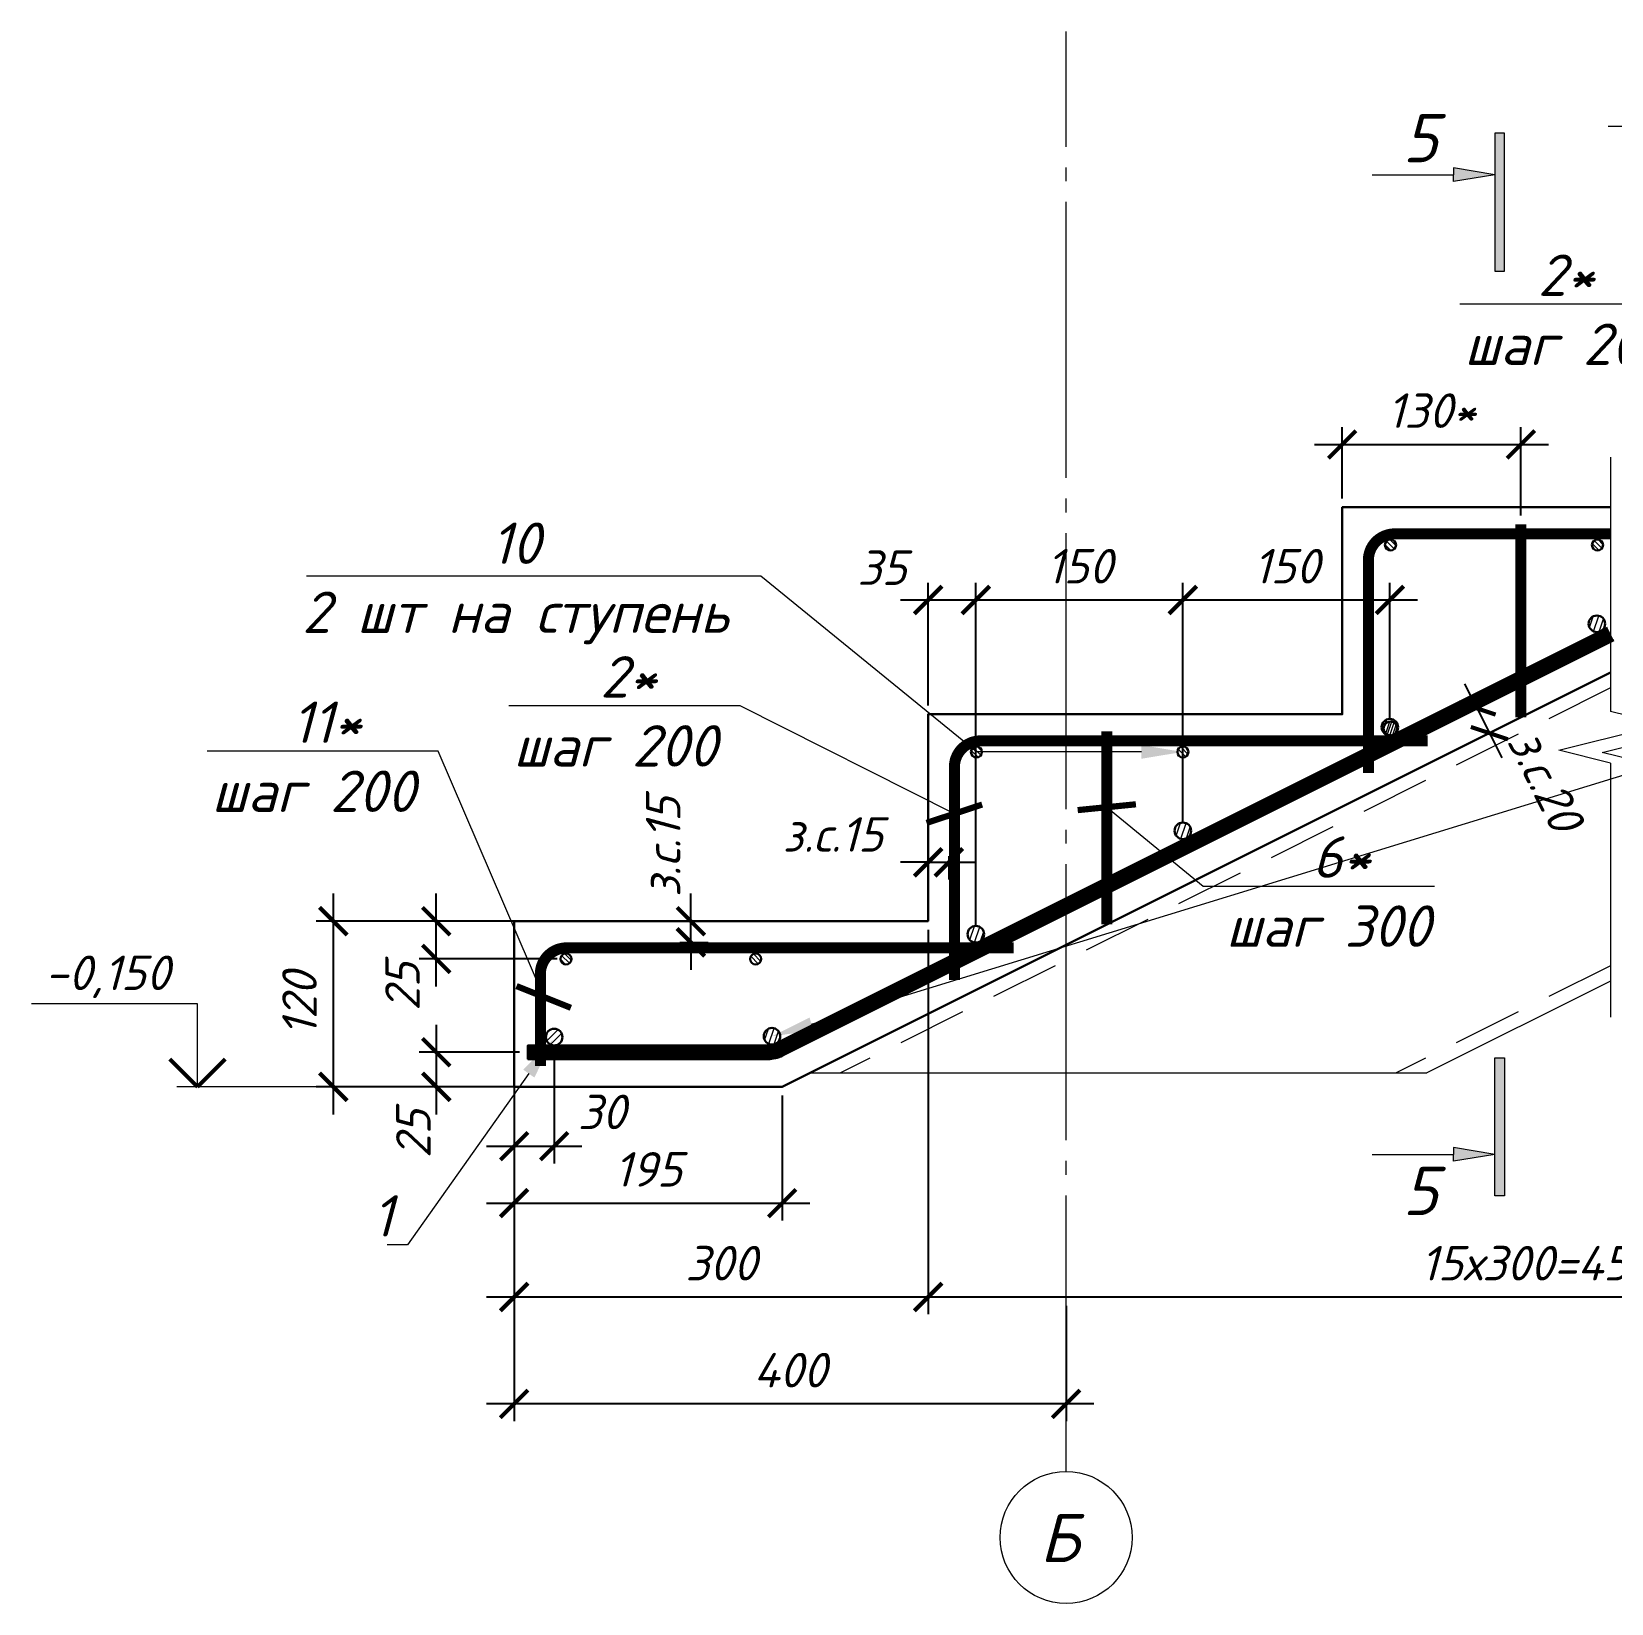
# Model space of a CAD drawing. Header units: millimetres. Extents: x -79646 to 95064, y -231229 to -58107.
# Drawn here: x 23749 to 24894, y -212847 to -211708 of the extents above; entities that cross this region are included whole.
import ezdxf
from ezdxf import colors
from ezdxf.entities.mleader import LeaderData, LeaderLine
from ezdxf.enums import TextEntityAlignment as Align
from ezdxf.math import Vec2, Vec3

# ---------------------------------------------------------------- set-up
doc = ezdxf.new("R2010")
doc.units = ezdxf.units.MM
doc.header["$PDMODE"] = 3
doc.linetypes.add('GOST2.303 5', pattern=[24, 20, -1.5, 1, -1.5])
doc.linetypes.add('HIDDEN', pattern=[0.375, 0.25, -0.125])
doc.layers.get('0').update_dxf_attribs({"lineweight": 5})
doc.layers.get('Defpoints').update_dxf_attribs({"lineweight": 0})
for name, color, linetype, lineweight in [('!!!Металл', 7, 'Continuous', 15), ('#Dimensions', 7, 'Continuous', 9), ('#Арматура', 152, 'Continuous', 30), ('#Бетон разрез', 22, 'Continuous', 30), ('#Выноски', 7, 'Continuous', 15), ('#Оси', 7, 'Continuous', 9), ('#разм', 7, 'Continuous', 9), ('A-okno', 7, 'Continuous', 0), ('k_ Выноски', 40, 'Continuous', 13)]:
    doc.layers.add(name, color=color, linetype=linetype, lineweight=lineweight)
doc.layers.add('#Арматура вид_1', color=7, linetype='Continuous', lineweight=35, true_color=0x454545)
doc.layers.add('#Арматура вид_2', color=7, linetype='Continuous', lineweight=35, true_color=0x616161)
doc.styles.add('ESKDW', font='eskdw.shx', dxfattribs={"oblique": 15})
doc.styles.add('STEP PR', font='isocpeui.ttf')
doc.dimstyles.new('SPDS', dxfattribs={"dimscale": 50, "dimtxt": 2.5, "dimasz": 2, "dimexe": 1.25, "dimexo": 0.625, "dimtad": 1, "dimdec": 0, "dimrnd": 0.001, "dimtxsty": 'ESKDW', "dimblk": 'ARCHTICK', "dimcen": 2.5, "dimdle": 2, "dimclrd": 256, "dimclre": 256, "dimclrt": 7, "dimadec": 0, "dimazin": 2, "dimtfac": 0.75, "dimtdec": 0, "dimtmove": 1, "dimatfit": 3, "dimfxl": 1, "dimtolj": 1, "dimarcsym": 1})

# ---------------------------------------------------------------- blocks, each defined once
blk = doc.blocks.new('*U895')
at = {"layer": '#Арматура', "lineweight": 0}
h = blk.add_hatch(dxfattribs=at)
h.set_pattern_fill('ANSI31', scale=0.8)
edge = h.paths.add_edge_path()
edge.add_arc((0, 4), 4, 0, 360)
blk.add_circle((0, 4), 4)
blk = doc.blocks.new('*U1355')
at = {"layer": '#Арматура', "lineweight": 0}
h = blk.add_hatch(dxfattribs=at)
h.set_pattern_fill('ANSI31', scale=1.2)
edge = h.paths.add_edge_path()
edge.add_arc((0, 6), 6, 0, 360)
blk.add_circle((0, 6), 6)
blk = doc.blocks.new('*U1356')
at = {"layer": '#Арматура', "lineweight": 0}
h = blk.add_hatch(dxfattribs=at)
h.set_pattern_fill('ANSI31', scale=1.2)
edge = h.paths.add_edge_path()
edge.add_arc((0, 6), 6, 0, 360)
blk.add_circle((0, 6), 6)
blk = doc.blocks.new('_ArchTick')
at = {"color": 0, "linetype": 'ByBlock', "const_width": 0.15}
blk.add_lwpolyline([(-0.5, -0.5), (0.5, 0.5)], dxfattribs=at)
blk = doc.blocks.new('*U885')
at = {"color": 0, "linetype": 'ByBlock', "lineweight": -2}
for p, q in [((6.141, 0), (6.453, 1.25)), ((6.453, 1.25), (7.078, -1.25)), ((6.141, 0), (0, 0)), ((7.078, -1.25), (7.391, 0)), ((13.531, 0), (7.391, 0))]:
    blk.add_line(p, q, dxfattribs=at)
blk = doc.blocks.new('*U886')
at = {"color": 0, "linetype": 'ByBlock', "lineweight": -2}
for p, q in [((6.149, 0), (6.462, 1.25)), ((6.462, 1.25), (7.087, -1.25)), ((6.149, 0), (0, 0)), ((7.087, -1.25), (7.399, 0)), ((13.548, 0), (7.399, 0))]:
    blk.add_line(p, q, dxfattribs=at)
blk = doc.blocks.new('*D1030')
at = {"layer": '#Dimensions', "lineweight": -2, "transparency": 16777216}
for p, q in [((24098.7, -212478.6), (24098.7, -212569.2)), ((24292.9, -212478.6), (24292.9, -212569.2)), ((24078.7, -212556.7), (24312.9, -212556.7))]:
    blk.add_line(p, q, dxfattribs=at)
at = {"layer": 'Defpoints', "color": 0, "lineweight": 0, "transparency": 16777216}
for p in [(24098.7, -212472.4), (24292.9, -212472.4), (24292.9, -212556.7)]:
    blk.add_point(p, dxfattribs=at)
at = {"layer": '#Dimensions', "lineweight": -2, "transparency": 16777216, "xscale": 20, "yscale": 20, "zscale": 20, "rotation": 180}
blk.add_blockref('_ArchTick', (24098.7, -212556.7), dxfattribs=at)
at = {"layer": '#Dimensions', "lineweight": -2, "transparency": 16777216, "xscale": 20, "yscale": 20, "zscale": 20}
blk.add_blockref('_ArchTick', (24292.9, -212556.7), dxfattribs=at)
at = {"layer": '#Dimensions', "transparency": 16777216, "insert": (24195.8, -212532.2), "char_height": 25, "attachment_point": 5, "style": 'STEP PR'}
blk.add_mtext('\\A1;195', dxfattribs=at)
blk = doc.blocks.new('*D1031')
at = {"layer": '#Dimensions', "lineweight": -2, "transparency": 16777216}
for p, q in [((24098.7, -212358.6), (24098.7, -212637.2)), ((24398.7, -212358.6), (24398.7, -212637.2)), ((24078.7, -212624.7), (24418.7, -212624.7))]:
    blk.add_line(p, q, dxfattribs=at)
at = {"layer": 'Defpoints', "color": 0, "lineweight": 0, "transparency": 16777216}
for p in [(24098.7, -212352.4), (24398.7, -212352.4), (24398.7, -212624.7)]:
    blk.add_point(p, dxfattribs=at)
at = {"layer": '#Dimensions', "lineweight": -2, "transparency": 16777216, "xscale": 20, "yscale": 20, "zscale": 20, "rotation": 180}
blk.add_blockref('_ArchTick', (24098.7, -212624.7), dxfattribs=at)
at = {"layer": '#Dimensions', "lineweight": -2, "transparency": 16777216, "xscale": 20, "yscale": 20, "zscale": 20}
blk.add_blockref('_ArchTick', (24398.7, -212624.7), dxfattribs=at)
at = {"layer": '#Dimensions', "transparency": 16777216, "insert": (24248.7, -212600.2), "char_height": 25, "attachment_point": 5, "style": 'STEP PR'}
blk.add_mtext('\\A1;300', dxfattribs=at)
blk = doc.blocks.new('*D1032')
at = {"layer": '#Dimensions', "lineweight": -2, "transparency": 16777216}
for p, q in [((23967.7, -212332.4), (23967.7, -212492.4)), ((24092.5, -212352.4), (23955.2, -212352.4)), ((24092.5, -212472.4), (23955.2, -212472.4))]:
    blk.add_line(p, q, dxfattribs=at)
at = {"layer": 'Defpoints', "color": 0, "lineweight": 0, "transparency": 16777216}
for p in [(24098.7, -212352.4), (23967.7, -212472.4), (24098.7, -212472.4)]:
    blk.add_point(p, dxfattribs=at)
at = {"layer": '#Dimensions', "lineweight": -2, "transparency": 16777216, "xscale": 20, "yscale": 20, "zscale": 20}
for p, rotation in [((23967.7, -212352.4), 90), ((23967.7, -212472.4), 270)]:
    blk.add_blockref('_ArchTick', p, dxfattribs=dict(at, rotation=rotation))
at = {"layer": '#Dimensions', "transparency": 16777216, "insert": (23943.2, -212412.4), "char_height": 25, "attachment_point": 5, "rotation": 90, "style": 'STEP PR'}
blk.add_mtext('\\A1;120', dxfattribs=at)
blk = doc.blocks.new('*D1033')
at = {"layer": '#Dimensions', "lineweight": -2, "transparency": 16777216}
for p, q in [((24398.7, -212358.6), (24398.7, -212637.2)), ((25297.1, -212618.5), (25297.1, -212612.2)), ((24378.7, -212624.7), (25317.1, -212624.7))]:
    blk.add_line(p, q, dxfattribs=at)
at = {"layer": 'Defpoints', "color": 0, "lineweight": 0, "transparency": 16777216}
for p in [(24398.7, -212352.4), (25297.1, -212624.7), (25297.1, -212624.7)]:
    blk.add_point(p, dxfattribs=at)
at = {"layer": '#Dimensions', "lineweight": -2, "transparency": 16777216, "xscale": 20, "yscale": 20, "zscale": 20, "rotation": 180}
blk.add_blockref('_ArchTick', (24398.7, -212624.7), dxfattribs=at)
at = {"layer": '#Dimensions', "lineweight": -2, "transparency": 16777216, "xscale": 20, "yscale": 20, "zscale": 20}
blk.add_blockref('_ArchTick', (25297.1, -212624.7), dxfattribs=at)
at = {"layer": '#Dimensions', "transparency": 16777216, "insert": (24847.9, -212600.2), "char_height": 25, "attachment_point": 5, "style": 'STEP PR'}
blk.add_mtext('\\A1;15х300=4500', dxfattribs=at)
blk = doc.blocks.new('*U252')
at = {"linetype": 'ByBlock', "ltscale": 100}
h = blk.add_hatch(color=256, dxfattribs=at)
h.dxf.hatch_style = 1
h.paths.add_polyline_path([(-35, 0), (35, 0), (35, 1000), (-35, 1000)])
h = blk.add_hatch(color=256, dxfattribs=at)
h.dxf.hatch_style = 1
h.paths.add_polyline_path([(-335, 750), (-335, 700), (-335, 650), (-35, 700)])
for p, q in [((35, 1000), (-35, 1000)), ((-35, 1000), (-35, 0)), ((35, 0), (35, 1000)), ((-335, 750), (-335, 700)), ((-35, 700), (-335, 750)), ((-35, 700), (-335, 650)), ((-335, 650), (-335, 700)), ((-35, 0), (35, 0))]:
    blk.add_line(p, q, dxfattribs=at)
at = {"linetype": 'ByBlock', "ltscale": 100, "extrusion": (0, 1, 0), "elevation": 700}
blk.add_lwpolyline([(925, 0), (335, 0)], dxfattribs=at)
at = {"ltscale": 100, "style": 'STEP PR'}
blk.add_attdef('Nv', text='', height=350, dxfattribs=at).set_placement((-503, 790), align=Align.RIGHT)
blk = doc.blocks.new('*U253')
at = {"linetype": 'ByBlock', "ltscale": 100}
h = blk.add_hatch(color=256, dxfattribs=at)
h.dxf.hatch_style = 1
h.paths.add_polyline_path([(-35, -1000), (35, -1000), (35, 0), (-35, 0)])
h = blk.add_hatch(color=256, dxfattribs=at)
h.dxf.hatch_style = 1
h.paths.add_polyline_path([(-335, -750), (-335, -700), (-335, -650), (-35, -700)])
for p, q in [((-35, -1000), (-35, 0)), ((-35, 0), (35, 0)), ((35, 0), (35, -1000)), ((-35, -700), (-335, -650)), ((-335, -650), (-335, -700)), ((-335, -750), (-335, -700)), ((-35, -700), (-335, -750)), ((35, -1000), (-35, -1000))]:
    blk.add_line(p, q, dxfattribs=at)
at = {"linetype": 'ByBlock', "ltscale": 100, "extrusion": (0, -1, 0), "elevation": 700}
blk.add_lwpolyline([(-925, 0), (-335, 0)], dxfattribs=at)
at = {"ltscale": 100, "style": 'STEP PR'}
blk.add_attdef('Nv', text='', height=350, dxfattribs=at).set_placement((-503, -1140), align=Align.RIGHT)
blk = doc.blocks.new('*D994')
at = {"layer": '#Dimensions', "lineweight": -2, "transparency": 16777216}
for p, q in [((24098.7, -212478.6), (24098.7, -212714.7)), ((24498.7, -212631), (24498.7, -212714.7)), ((24518.7, -212702.2), (24078.7, -212702.2))]:
    blk.add_line(p, q, dxfattribs=at)
at = {"layer": 'Defpoints', "color": 0, "lineweight": 0, "transparency": 16777216}
for p in [(24098.7, -212472.4), (24498.7, -212624.7), (24098.7, -212702.2)]:
    blk.add_point(p, dxfattribs=at)
at = {"layer": '#Dimensions', "lineweight": -2, "transparency": 16777216, "xscale": 20, "yscale": 20, "zscale": 20, "rotation": 180}
blk.add_blockref('_ArchTick', (24098.7, -212702.2), dxfattribs=at)
at = {"layer": '#Dimensions', "lineweight": -2, "transparency": 16777216, "xscale": 20, "yscale": 20, "zscale": 20}
blk.add_blockref('_ArchTick', (24498.7, -212702.2), dxfattribs=at)
at = {"layer": '#Dimensions', "transparency": 16777216, "insert": (24298.7, -212677.7), "char_height": 25, "attachment_point": 5, "style": 'STEP PR'}
blk.add_mtext('\\A1;400', dxfattribs=at)
blk = doc.blocks.new('*D999')
at = {"layer": '#Dimensions', "lineweight": -2, "transparency": 16777216}
for p, q in [((24796.5, -212198.2), (24787.6, -212180.3)), ((24800.9, -212196), (24785.3, -212203.8)), ((24796.5, -212198.2), (24805.4, -212216.1)), ((24809.9, -212213.9), (24794.3, -212221.7)), ((24805.4, -212216.1), (24814.4, -212234))]:
    blk.add_line(p, q, dxfattribs=at)
at = {"layer": 'Defpoints', "color": 0, "lineweight": 0, "transparency": 16777216}
for p in [(24806.5, -212193.2), (24805.4, -212216.1), (24815.5, -212211.1)]:
    blk.add_point(p, dxfattribs=at)
at = {"layer": '#Dimensions', "lineweight": -2, "transparency": 16777216, "xscale": 20, "yscale": 20, "zscale": 20}
for p, rotation in [((24796.5, -212198.2), 296.565051177078), ((24805.4, -212216.1), 116.565051177078)]:
    blk.add_blockref('_ArchTick', p, dxfattribs=dict(at, rotation=rotation))
at = {"layer": '#Dimensions', "transparency": 16777216, "insert": (24846, -212250.4), "char_height": 25, "attachment_point": 5, "rotation": 296.5651, "style": 'STEP PR'}
blk.add_mtext('\\A1;з.с.20', dxfattribs=at)
blk = doc.blocks.new('*D1052')
at = {"layer": '#Dimensions', "lineweight": -2, "transparency": 16777216}
for p, q in [((24042.3, -212427.4), (24042.3, -212492.4)), ((24102.5, -212447.4), (24029.8, -212447.4)), ((24102.5, -212472.4), (24029.8, -212472.4))]:
    blk.add_line(p, q, dxfattribs=at)
at = {"layer": 'Defpoints', "color": 0, "lineweight": 0, "transparency": 16777216}
for p in [(24108.7, -212447.4), (24042.3, -212472.4), (24108.7, -212472.4)]:
    blk.add_point(p, dxfattribs=at)
at = {"layer": '#Dimensions', "lineweight": -2, "transparency": 16777216, "xscale": 20, "yscale": 20, "zscale": 20}
for p, rotation in [((24042.3, -212447.4), 90), ((24042.3, -212472.4), 270)]:
    blk.add_blockref('_ArchTick', p, dxfattribs=dict(at, rotation=rotation))
at = {"layer": '#Dimensions', "transparency": 16777216, "insert": (24025.7, -212506.4), "char_height": 25, "attachment_point": 5, "rotation": 90, "style": 'STEP PR'}
blk.add_mtext('\\A1;25', dxfattribs=at)
blk = doc.blocks.new('*D1053')
at = {"layer": '#Dimensions', "lineweight": -2, "transparency": 16777216}
for p, q in [((24042.3, -212399.7), (24042.3, -212332.4)), ((24130, -212352.4), (24029.8, -212352.4)), ((24130, -212379.7), (24029.8, -212379.7))]:
    blk.add_line(p, q, dxfattribs=at)
at = {"layer": 'Defpoints', "color": 0, "lineweight": 0, "transparency": 16777216}
for p in [(24042.3, -212352.4), (24136.3, -212352.4), (24136.3, -212379.7)]:
    blk.add_point(p, dxfattribs=at)
at = {"layer": '#Dimensions', "lineweight": -2, "transparency": 16777216, "xscale": 20, "yscale": 20, "zscale": 20}
for p, rotation in [((24042.3, -212352.4), 90), ((24042.3, -212379.7), 270)]:
    blk.add_blockref('_ArchTick', p, dxfattribs=dict(at, rotation=rotation))
at = {"layer": '#Dimensions', "transparency": 16777216, "insert": (24017.8, -212399.7), "char_height": 25, "attachment_point": 5, "rotation": 90, "style": 'STEP PR'}
blk.add_mtext('\\A1;25', dxfattribs=at)
blk = doc.blocks.new('*D1000')
at = {"layer": '#Dimensions', "lineweight": -2, "transparency": 16777216}
for p, q in [((24226.8, -212352.4), (24226.8, -212332.4)), ((24218.7, -212352.4), (24239.3, -212352.4)), ((24226.8, -212367.7), (24226.8, -212352.4)), ((24218.7, -212367.7), (24239.3, -212367.7)), ((24226.8, -212367.7), (24226.8, -212387.7))]:
    blk.add_line(p, q, dxfattribs=at)
at = {"layer": 'Defpoints', "color": 0, "lineweight": 0, "transparency": 16777216}
for p in [(24212.5, -212352.4), (24226.8, -212352.4), (24212.5, -212367.7)]:
    blk.add_point(p, dxfattribs=at)
at = {"layer": '#Dimensions', "lineweight": -2, "transparency": 16777216, "xscale": 20, "yscale": 20, "zscale": 20}
for p, rotation in [((24226.8, -212352.4), 270), ((24226.8, -212367.7), 90)]:
    blk.add_blockref('_ArchTick', p, dxfattribs=dict(at, rotation=rotation))
at = {"layer": '#Dimensions', "transparency": 16777216, "insert": (24206.7, -212298.5), "char_height": 25, "attachment_point": 5, "rotation": 90, "style": 'STEP PR'}
blk.add_mtext('\\A1;з.с.15', dxfattribs=at)
blk = doc.blocks.new('*D1020')
at = {"layer": '#Dimensions', "lineweight": -2, "transparency": 16777216}
for p, q in [((24698.7, -212046.1), (24698.7, -211994.4)), ((24828.2, -212058.5), (24828.2, -211994.4)), ((24678.7, -212006.9), (24848.2, -212006.9))]:
    blk.add_line(p, q, dxfattribs=at)
at = {"layer": 'Defpoints', "color": 0, "lineweight": 0, "transparency": 16777216}
for p in [(24828.2, -212006.9), (24698.7, -212052.4), (24828.2, -212064.7)]:
    blk.add_point(p, dxfattribs=at)
at = {"layer": '#Dimensions', "lineweight": -2, "transparency": 16777216, "xscale": 20, "yscale": 20, "zscale": 20, "rotation": 180}
blk.add_blockref('_ArchTick', (24698.7, -212006.9), dxfattribs=at)
at = {"layer": '#Dimensions', "lineweight": -2, "transparency": 16777216, "xscale": 20, "yscale": 20, "zscale": 20}
blk.add_blockref('_ArchTick', (24828.2, -212006.9), dxfattribs=at)
at = {"layer": '#Dimensions', "transparency": 16777216, "insert": (24763.4, -211982.4), "char_height": 25, "attachment_point": 5, "style": 'STEP PR'}
blk.add_mtext('\\A1;130*', dxfattribs=at)
blk = doc.blocks.new('*D1026')
at = {"layer": '#Dimensions', "lineweight": -2, "transparency": 16777216}
for p, q in [((24127.7, -212442.6), (24127.7, -212527.9)), ((24098.7, -212478.6), (24098.7, -212527.9)), ((24078.7, -212515.4), (24147.7, -212515.4))]:
    blk.add_line(p, q, dxfattribs=at)
at = {"layer": 'Defpoints', "color": 0, "lineweight": 0, "transparency": 16777216}
for p in [(24127.7, -212436.4), (24098.7, -212472.4), (24127.7, -212515.4)]:
    blk.add_point(p, dxfattribs=at)
at = {"layer": '#Dimensions', "lineweight": -2, "transparency": 16777216, "xscale": 20, "yscale": 20, "zscale": 20, "rotation": 180}
blk.add_blockref('_ArchTick', (24098.7, -212515.4), dxfattribs=at)
at = {"layer": '#Dimensions', "lineweight": -2, "transparency": 16777216, "xscale": 20, "yscale": 20, "zscale": 20}
blk.add_blockref('_ArchTick', (24127.7, -212515.4), dxfattribs=at)
at = {"layer": '#Dimensions', "transparency": 16777216, "insert": (24162.2, -212490.6), "char_height": 25, "attachment_point": 5, "style": 'STEP PR'}
blk.add_mtext('\\A1;30', dxfattribs=at)
blk = doc.blocks.new('*U120')
at = {"layer": '#разм', "ltscale": 100, "elevation": 0}
for points in [[(4577173, -920400), (4575971, -920400)], [(4577173, -921000), (4577173, -920400)], [(4578032, -921000), (4577023, -921000)]]:
    blk.add_lwpolyline(points, dxfattribs=at)
at = {"layer": 'A-okno', "color": 0, "lineweight": 50, "ltscale": 100, "elevation": 0}
for points in [[(4577173, -921000), (4576973, -920800)], [(4577173, -921000), (4577373, -920800)]]:
    blk.add_lwpolyline(points, dxfattribs=at)
at = {"layer": '#разм', "style": 'STEP PR'}
for tag, p in [('ОТМЕТКА', (4576248, -920299)), ('ПРИМЕЧАНИЕ', (4577032, -920711))]:
    blk.add_attdef(tag, p, '', height=250, dxfattribs=at)
blk = doc.blocks.new('*U1353')
at = {"layer": '#Арматура', "lineweight": 0}
h = blk.add_hatch(dxfattribs=at)
h.set_pattern_fill('ANSI31')
edge = h.paths.add_edge_path()
edge.add_arc((0, 5), 5, 0, 360)
blk.add_circle((0, 5), 5)
blk = doc.blocks.new('*D1358')
at = {"layer": '#Dimensions', "lineweight": -2, "transparency": 16777216}
for p, q in [((24398.7, -212196.1), (24398.7, -212107.1)), ((24433.3, -212355.6), (24433.3, -212107.1)), ((24378.7, -212119.6), (24453.3, -212119.6))]:
    blk.add_line(p, q, dxfattribs=at)
at = {"layer": 'Defpoints', "color": 0, "lineweight": 0, "transparency": 16777216}
for p in [(24433.3, -212119.6), (24398.7, -212202.4), (24433.3, -212361.8)]:
    blk.add_point(p, dxfattribs=at)
at = {"layer": '#Dimensions', "lineweight": -2, "transparency": 16777216, "xscale": 20, "yscale": 20, "zscale": 20, "rotation": 180}
blk.add_blockref('_ArchTick', (24398.7, -212119.6), dxfattribs=at)
at = {"layer": '#Dimensions', "lineweight": -2, "transparency": 16777216, "xscale": 20, "yscale": 20, "zscale": 20}
blk.add_blockref('_ArchTick', (24433.3, -212119.6), dxfattribs=at)
at = {"layer": '#Dimensions', "transparency": 16777216, "insert": (24365.3, -212096.2), "char_height": 25, "attachment_point": 5, "style": 'STEP PR'}
blk.add_mtext('\\A1;35', dxfattribs=at)
blk = doc.blocks.new('*D1359')
at = {"layer": '#Dimensions', "lineweight": -2, "transparency": 16777216}
for p, q in [((24433.3, -212355.6), (24433.3, -212107.1)), ((24583.3, -212280.6), (24583.3, -212107.1)), ((24413.3, -212119.6), (24603.3, -212119.6))]:
    blk.add_line(p, q, dxfattribs=at)
at = {"layer": 'Defpoints', "color": 0, "lineweight": 0, "transparency": 16777216}
for p in [(24583.3, -212119.6), (24583.3, -212286.9), (24433.3, -212361.8)]:
    blk.add_point(p, dxfattribs=at)
at = {"layer": '#Dimensions', "lineweight": -2, "transparency": 16777216, "xscale": 20, "yscale": 20, "zscale": 20, "rotation": 180}
blk.add_blockref('_ArchTick', (24433.3, -212119.6), dxfattribs=at)
at = {"layer": '#Dimensions', "lineweight": -2, "transparency": 16777216, "xscale": 20, "yscale": 20, "zscale": 20}
blk.add_blockref('_ArchTick', (24583.3, -212119.6), dxfattribs=at)
at = {"layer": '#Dimensions', "transparency": 16777216, "insert": (24508.3, -212095.1), "char_height": 25, "attachment_point": 5, "style": 'STEP PR'}
blk.add_mtext('\\A1;150', dxfattribs=at)
blk = doc.blocks.new('*D1360')
at = {"layer": '#Dimensions', "lineweight": -2, "transparency": 16777216}
for p, q in [((24583.3, -212280.6), (24583.3, -212107.1)), ((24733.3, -212205.6), (24733.3, -212107.1)), ((24563.3, -212119.6), (24753.3, -212119.6))]:
    blk.add_line(p, q, dxfattribs=at)
at = {"layer": 'Defpoints', "color": 0, "lineweight": 0, "transparency": 16777216}
for p in [(24733.3, -212119.6), (24733.3, -212211.8), (24583.3, -212286.9)]:
    blk.add_point(p, dxfattribs=at)
at = {"layer": '#Dimensions', "lineweight": -2, "transparency": 16777216, "xscale": 20, "yscale": 20, "zscale": 20, "rotation": 180}
blk.add_blockref('_ArchTick', (24583.3, -212119.6), dxfattribs=at)
at = {"layer": '#Dimensions', "lineweight": -2, "transparency": 16777216, "xscale": 20, "yscale": 20, "zscale": 20}
blk.add_blockref('_ArchTick', (24733.3, -212119.6), dxfattribs=at)
at = {"layer": '#Dimensions', "transparency": 16777216, "insert": (24658.3, -212095.1), "char_height": 25, "attachment_point": 5, "style": 'STEP PR'}
blk.add_mtext('\\A1;150', dxfattribs=at)
blk = doc.blocks.new('*D1361')
at = {"layer": '#Dimensions', "lineweight": -2, "transparency": 16777216}
for p, q in [((24398.7, -212309.7), (24378.7, -212309.7)), ((24398.7, -212305.3), (24398.7, -212322.2)), ((24398.7, -212309.7), (24413.7, -212309.7)), ((24413.7, -212305.3), (24413.7, -212322.2)), ((24413.7, -212309.7), (24433.7, -212309.7))]:
    blk.add_line(p, q, dxfattribs=at)
at = {"layer": 'Defpoints', "color": 0, "lineweight": 0, "transparency": 16777216}
for p in [(24398.7, -212299), (24413.7, -212299), (24413.7, -212309.7)]:
    blk.add_point(p, dxfattribs=at)
at = {"layer": '#Dimensions', "lineweight": -2, "transparency": 16777216, "xscale": 20, "yscale": 20, "zscale": 20}
blk.add_blockref('_ArchTick', (24398.7, -212309.7), dxfattribs=at)
at = {"layer": '#Dimensions', "lineweight": -2, "transparency": 16777216, "xscale": 20, "yscale": 20, "zscale": 20, "rotation": 180}
blk.add_blockref('_ArchTick', (24413.7, -212309.7), dxfattribs=at)
at = {"layer": '#Dimensions', "transparency": 16777216, "insert": (24329.7, -212289.5), "char_height": 25, "attachment_point": 5, "style": 'STEP PR'}
blk.add_mtext('\\A1;з.с.15', dxfattribs=at)

msp = doc.modelspace()

# ---------------------------------------------------------------- linework, layer by layer
at = {"layer": '!!!Металл', "linetype": 'HIDDEN', "ltscale": 200}
for points in [[(24893.23105, -212183.36361), (24335.24298, -212462.35765)], [(24893.23105, -212384.60973), (24737.73521, -212462.35765)]]:
    msp.add_lwpolyline(points, dxfattribs=at)
at = {"layer": '!!!Металл'}
for points in [[(24893.23105, -212395.79007), (24760.09589, -212462.35765)], [(24312.8823, -212462.35765), (24760.09589, -212462.35765)]]:
    msp.add_lwpolyline(points, dxfattribs=at)
at = {"layer": '#Арматура', "const_width": 8}
for points in [[(24828.16537, -212064.71612), (24828.16537, -212204.71612)], [(24528.16537, -212214.71612), (24528.16537, -212354.71612)]]:
    msp.add_lwpolyline(points, dxfattribs=at)
at = {"layer": '#Арматура'}
msp.add_lwpolyline([(24895.46712, -212148.70456), (24293.22843, -212449.82391, -0.1164338215), (24282.4953, -212452.35765), (24108.71822, -212452.35765), (24108.71822, -212442.35765), (24282.4953, -212442.35765, 0.1164338215), (24288.7563, -212440.87963), (24890.99498, -212139.76029)], format="xyb", dxfattribs=at)
at = {"layer": '#Арматура вид_1', "const_width": 8}
for points in [[(24717.71822, -212244.93969), (24717.71822, -212090.71612, -0.4142135624), (24736.71822, -212071.71612), (24893.23105, -212071.71612)], [(24417.71822, -212394.93969), (24417.71822, -212240.71612, -0.4142135624), (24436.71822, -212221.71612), (24760.62435, -212221.71612)], [(24117.71822, -212457.35765), (24117.71822, -212390.71612, -0.4142135624), (24136.71822, -212371.71612), (24460.62435, -212371.71612)]]:
    msp.add_lwpolyline(points, format="xyb", dxfattribs=at)
at = {"layer": '#Арматура вид_2', "const_width": 10}
msp.add_lwpolyline([(24108.71822, -212447.35765), (24282.4953, -212447.35765, 0.1164338215), (24290.99236, -212445.35177), (24893.23105, -212144.23242)], format="xyb", dxfattribs=at)
at = {"layer": '#Бетон разрез'}
for points in [[(24893.23105, -212052.35765), (24698.71822, -212052.35765), (24698.71822, -212202.35765), (24398.71822, -212202.35765), (24398.71822, -212352.35765), (24098.71822, -212352.35765), (24098.71822, -212472.35765)], [(24292.8823, -212472.35765), (24893.23105, -212172.18327)], [(24098.71822, -212472.35765), (24292.8823, -212472.35765)]]:
    msp.add_lwpolyline(points, dxfattribs=at)
at = {"layer": '#Оси', "linetype": 'GOST2.303 5', "ltscale": 10}
msp.add_lwpolyline([(24498.72227, -212751.12956), (24498.65531, -211707.71781)], dxfattribs=at)
at = {"layer": 'k_ Выноски', "color": 7, "lineweight": 0, "ltscale": 10}
msp.add_circle((24498.65531, -212798.94202), 47.8125, dxfattribs=at)

# ---------------------------------------------------------------- block references
at = {"layer": '#Dimensions', "ltscale": 20}
ref = msp.add_blockref('*U120', (-433848.02735, -120372.34454, 0), dxfattribs=dict(at, xscale=0.1, yscale=0.1, zscale=0.1))
ref.add_attrib('ОТМЕТКА', '-0,150', (23758.60277, -212402.26733, 0), dxfattribs={"layer": '#разм', "height": 25, "style": 'STEP PR'})
at = {"layer": '#Арматура', "xscale": -1}
for p in [(24733.71822, -212083.71612), (24883.71822, -212083.71612), (24433.71822, -212233.71612), (24583.271, -212233.71612), (24136.25402, -212383.71612), (24273.71822, -212383.71612)]:
    msp.add_blockref('*U895', p, dxfattribs=at)
at = {"layer": '#Арматура'}
for name, p, rotation in [('*U1355', (24885.95429, -212142.23445), 26.5650511770779), ('*U1355', (24735.95429, -212217.18825), 26.5650511770779), ('*U1353', (24735.95429, -212217.18825), 26.5650511770779), ('*U1355', (24585.95429, -212292.23445), 26.5650511770779), ('*U1355', (24435.95429, -212367.18825), 26.5650511770779), ('*U1356', (24127.71822, -212430.35765), 180), ('*U1355', (24288.24425, -212441.13566), 26.5650511770779)]:
    msp.add_blockref(name, p, dxfattribs=dict(at, rotation=rotation))
ref = msp.add_blockref('*U252', (24812.90586, -211881.40308), dxfattribs=dict(xscale=0.1, yscale=0.1, zscale=0.1))
ref.add_attrib('Nv', '5', dxfattribs={"ltscale": 100, "height": 35, "style": 'STEP PR'}).set_placement((24768.0127, -211802.40174), align=Align.RIGHT)
at = {"xscale": -30, "yscale": -30, "zscale": -30, "rotation": 270}
for name, p in [('*U885', (24893.23105, -212422.04007)), ('*U886', (24924.7012, -212423.93773))]:
    msp.add_blockref(name, p, dxfattribs=at)
ref = msp.add_blockref('*U253', (24812.90586, -212451.33032), dxfattribs=dict(xscale=0.1, yscale=0.1, zscale=0.1))
ref.add_attrib('Nv', '5', dxfattribs={"ltscale": 100, "height": 35, "style": 'STEP PR'}).set_placement((24768.0127, -212565.33165), align=Align.RIGHT)

# ---------------------------------------------------------------- texts
at = {"layer": 'k_ Выноски', "color": 7, "lineweight": 0, "ltscale": 10, "insert": (24479.5176, -212781.79005), "char_height": 35, "width": 64.2235524, "attachment_point": 1, "style": 'STEP PR'}
msp.add_mtext('Б', dxfattribs=at)

# ---------------------------------------------------------------- dimensions: what is measured, and where the dimension line sits
at = {"layer": '#Dimensions'}
for base, p1, p2, text, picture, middle in [((24828.16537, -212006.88938), (24698.71822, -212052.35765), (24828.16537, -212064.71612), '<>*', '*D1020', (24763.44179, -211982.38938)), ((25297.14937, -212624.74603), (24398.71822, -212352.35765), (25297.14937, -212624.74603), '15х300=4500', '*D1033', (24847.93379, -212600.24603))]:
    dim = msp.add_linear_dim(base=base, p1=p1, p2=p2, text=text, dimstyle='SPDS', override={"dimscale": 10, "dimgap": 1.2, "dimrnd": 5, "dimtxsty": 'STEP PR', "dimblk1": 'ArchTick', "dimblk2": 'ArchTick', "dimsah": 1, "dimclrt": 256}, dxfattribs=at)
    dim.commit()
    dim.dimension.update_dxf_attribs({"geometry": picture, "text_midpoint": middle})
for base, p1, p2, picture, middle in [((24433.271, -212119.62811), (24398.71822, -212202.35765), (24433.271, -212361.82169), '*D1358', (24365.33961, -212120.71955)), ((24127.71822, -212515.43474), (24098.71822, -212472.35765), (24127.71822, -212436.35765), '*D1026', (24162.17892, -212515.05715))]:
    dim = msp.add_linear_dim(base=base, p1=p1, p2=p2, dimstyle='SPDS', override={"dimscale": 10, "dimgap": 1.2, "dimrnd": 5, "dimtxsty": 'STEP PR', "dimblk1": 'ArchTick', "dimblk2": 'ArchTick', "dimsah": 1, "dimclrt": 256}, dxfattribs=at)
    dim.commit()
    dim.dimension.update_dxf_attribs({"geometry": picture, "text_midpoint": middle, "dimtype": 160})
for base, p1, p2, picture, middle in [((24583.271, -212119.62811), (24433.271, -212361.82169), (24583.271, -212286.86788), '*D1359', (24508.271, -212095.12811)), ((24733.271, -212119.62811), (24583.271, -212286.86788), (24733.271, -212211.82169), '*D1360', (24658.271, -212095.12811)), ((24398.71822, -212624.74603), (24098.71822, -212352.35765), (24398.71822, -212352.35765), '*D1031', (24248.71822, -212600.24603)), ((24292.8823, -212556.71675), (24098.71822, -212472.35765), (24292.8823, -212472.35765), '*D1030', (24195.80026, -212532.21675)), ((24098.71822, -212702.18336), (24498.71518, -212624.74603), (24098.71822, -212472.35765), '*D994', (24298.7167, -212677.68336))]:
    dim = msp.add_linear_dim(base=base, p1=p1, p2=p2, dimstyle='SPDS', override={"dimscale": 10, "dimgap": 1.2, "dimrnd": 5, "dimtxsty": 'STEP PR', "dimblk1": 'ArchTick', "dimblk2": 'ArchTick', "dimsah": 1, "dimclrt": 256}, dxfattribs=at)
    dim.commit()
    dim.dimension.update_dxf_attribs({"geometry": picture, "text_midpoint": middle})
for base, p1, p2, angle, picture, middle, dimtype in [((24805.44666, -212216.07547), (24806.51181, -212193.18222), (24815.45608, -212211.07076), 296.56505118, '*D999', (24824.0374, -212261.33415), 161), ((24226.78949, -212352.35765), (24212.49145, -212367.71612), (24212.49145, -212352.35765), 90, '*D1000', (24231.17529, -212298.49459), 160)]:
    dim = msp.add_linear_dim(base=base, p1=p1, p2=p2, angle=angle, text='з.с.<>', dimstyle='SPDS', override={"dimscale": 10, "dimgap": 1.2, "dimrnd": 5, "dimtxsty": 'STEP PR', "dimblk1": 'ArchTick', "dimblk2": 'ArchTick', "dimsah": 1, "dimclrt": 256}, dxfattribs=at)
    dim.commit()
    dim.dimension.update_dxf_attribs({"geometry": picture, "text_midpoint": middle, "dimtype": dimtype})
dim = msp.add_linear_dim(base=(24413.71822, -212309.68275), p1=(24398.71822, -212299.00035), p2=(24413.71822, -212299.00035), text='з.с.<>', dimstyle='SPDS', override={"dimscale": 10, "dimgap": 1.2, "dimrnd": 5, "dimtxsty": 'STEP PR', "dimblk1": 'ArchTick', "dimblk2": 'ArchTick', "dimsah": 1, "dimclrt": 256}, dxfattribs=at)
dim.commit()
dim.dimension.update_dxf_attribs({"geometry": '*D1361', "text_midpoint": (24329.69462, -212313.96022), "dimtype": 160})
dim = msp.add_linear_dim(base=(23967.71342, -212472.35765), p1=(24098.71822, -212352.35765), p2=(24098.71822, -212472.35765), angle=90, dimstyle='SPDS', override={"dimscale": 10, "dimgap": 1.2, "dimrnd": 5, "dimtxsty": 'STEP PR', "dimblk1": 'ArchTick', "dimblk2": 'ArchTick', "dimsah": 1, "dimclrt": 256}, dxfattribs=at)
dim.commit()
dim.dimension.update_dxf_attribs({"geometry": '*D1032', "text_midpoint": (23943.21342, -212412.35765)})
for base, p1, p2, picture, middle in [((24042.2828, -212352.35765), (24136.25402, -212379.71612), (24136.25402, -212352.35765), '*D1053', (24042.2828, -212399.71612)), ((24042.2828, -212472.35765), (24108.71822, -212447.35765), (24108.71822, -212472.35765), '*D1052', (24050.17725, -212506.41476))]:
    dim = msp.add_linear_dim(base=base, p1=p1, p2=p2, angle=90, dimstyle='SPDS', override={"dimscale": 10, "dimgap": 1.2, "dimrnd": 5, "dimtxsty": 'STEP PR', "dimblk1": 'ArchTick', "dimblk2": 'ArchTick', "dimsah": 1, "dimclrt": 256}, dxfattribs=at)
    dim.commit()
    dim.dimension.update_dxf_attribs({"geometry": picture, "text_midpoint": middle, "dimtype": 160})

# ---------------------------------------------------------------- leaders
at = {"layer": '#Выноски'}
ml = msp.add_multileader_mtext('Standard', dxfattribs=at)
ml.set_content('\\A1;10\\Pшаг 150', color=256, style='STEP PR')
ml.set_leader_properties(color=256, linetype='ByLayer', lineweight=-1)
ml.build(insert=Vec2(0, 0))
ml.multileader.update_dxf_attribs({"text_left_attachment_type": 6, "text_right_attachment_type": 6, "dogleg_length": 0, "arrow_head_size": 30, "scale": 0.1})
ctx = ml.context
ctx.base_point, ctx.scale, ctx.char_height, ctx.arrow_head_size, ctx.landing_gap_size, ctx.plane_origin = Vec3(24884.14106, -211776.45415), 0.1, 30, 30, 12.5, Vec3(26439.54823, -213349.91897)
ctx.left_attachment, ctx.right_attachment, ctx.text_align_type = 6, 6, 1
notes = []
notes.append((ctx, [(1, (1, 1, 0), (25058.8456, -211776.45415), (-1, 0), 0, [(1, [(25183.71822, -211929.71612), (25036.25402, -211929.71612)], 0, [])])]))
ctx.mtext.insert, ctx.mtext.rotation, ctx.mtext.alignment, ctx.mtext.flow_direction = Vec3(24971.49333, -211740.45415), 6.2831853072, 2, 5
ml = msp.add_multileader_mtext('Standard', dxfattribs=at)
ml.set_content('\\A1;2*\\Pшаг 200', color=256, style='STEP PR')
ml.set_leader_properties(color=256, linetype='ByLayer', lineweight=-1)
ml.set_arrow_properties(name='ARCHTICK')
ml.build(insert=Vec2(0, 0))
ml.multileader.update_dxf_attribs({"text_left_attachment_type": 6, "text_right_attachment_type": 6, "dogleg_length": 0, "arrow_head_size": 30, "scale": 0.1})
ctx = ml.context
ctx.base_point, ctx.scale, ctx.char_height, ctx.arrow_head_size, ctx.landing_gap_size, ctx.plane_origin = Vec3(24770.47499, -211905.24062), 0.1, 30, 30, 12.5, Vec3(25508.72155, -212742.72795)
ctx.left_attachment, ctx.right_attachment, ctx.text_align_type = 6, 6, 1
notes.append((ctx, [(1, (1, 1, 0), (24951.40681, -211905.24062), (-1, 0), 0, [(1, [(25019.956, -211997.07381)], 0, [])])]))
ctx.mtext.insert, ctx.mtext.rotation, ctx.mtext.alignment, ctx.mtext.flow_direction = Vec3(24860.9409, -211869.24062), 6.2831853072, 2, 5
ml = msp.add_multileader_mtext('Standard', dxfattribs=at)
ml.set_content('\\A1;               1^I^I^I\\Pшаг 168, по 2 шт на ступень                ', color=256, style='STEP PR')
ml.set_leader_properties(color=256, linetype='ByLayer', lineweight=-1)
ml.build(insert=Vec2(0, 0))
ml.multileader.update_dxf_attribs({"text_left_attachment_type": 6, "text_right_attachment_type": 6, "dogleg_length": 0, "arrow_head_size": 30, "scale": 0.1})
ctx = ml.context
ctx.base_point, ctx.scale, ctx.char_height, ctx.arrow_head_size, ctx.landing_gap_size, ctx.plane_origin, ctx.plane_x_axis, ctx.plane_y_axis = Vec3(24746.12717, -212402.37573), 0.1, 30, 30, 12.5, Vec3(27210.0415, -213122.08906), Vec3(0.894427191, 0.4472135955), Vec3(-0.4472135955, 0.894427191)
ctx.left_attachment, ctx.right_attachment, ctx.text_align_type = 6, 6, 1
notes.append((ctx, [(1, (1, 1, 0), (25305.14417, -212122.86723), (-1, 0), 0, [(1, [(24285.56097, -212435.76909)], 0, []), (2, [(25333.271, -211911.82169)], 0, [])])]))
ctx.mtext.insert, ctx.mtext.text_direction, ctx.mtext.rotation, ctx.mtext.width, ctx.mtext.alignment, ctx.mtext.flow_direction = Vec3(25008.19434, -212227.73882), Vec3(0.894427191, 0.4472135955), 0.463647609, 1184.4153198, 2, 5
ml = msp.add_multileader_mtext('Standard', dxfattribs=at)
ml.set_content('\\A1;10\\P2 шт на ступень', color=256, style='STEP PR')
ml.set_leader_properties(color=256, linetype='ByLayer', lineweight=-1)
ml.build(insert=Vec2(0, 0))
ml.multileader.update_dxf_attribs({"text_left_attachment_type": 6, "text_right_attachment_type": 6, "dogleg_length": 0, "arrow_head_size": 30, "scale": 0.1})
ctx = ml.context
ctx.base_point, ctx.scale, ctx.char_height, ctx.arrow_head_size, ctx.landing_gap_size, ctx.plane_origin = Vec3(23921.99962, -212102.46357), 0.1, 30, 30, 12.5, Vec3(25619.6338, -213474.43375)
ctx.left_attachment, ctx.right_attachment, ctx.text_align_type = 6, 6, 1
notes.append((ctx, [(1, (1, 1, 0), (24277.5678, -212102.46357), (-1, 0), 0, [(1, [(24583.271, -212229.71612), (24433.71822, -212229.71612)], 0, [])])]))
ctx.mtext.insert, ctx.mtext.rotation, ctx.mtext.alignment, ctx.mtext.flow_direction = Vec3(24099.78371, -212063.46357), 6.2831853072, 2, 5
ml = msp.add_multileader_mtext('Standard', dxfattribs=at)
ml.set_content('\\A1; 2*\\Pшаг 200', color=256, style='STEP PR')
ml.set_leader_properties(color=256, linetype='ByLayer', lineweight=-1)
ml.set_arrow_properties(name='ARCHTICK')
ml.build(insert=Vec2(0, 0))
ml.multileader.update_dxf_attribs({"text_left_attachment_type": 6, "text_right_attachment_type": 6, "dogleg_length": 0, "arrow_head_size": 30, "scale": 0.1})
ctx = ml.context
ctx.base_point, ctx.scale, ctx.char_height, ctx.arrow_head_size, ctx.landing_gap_size, ctx.plane_origin = Vec3(24081.45499, -212196.28937), 0.1, 30, 30, 12.5, Vec3(24908.32483, -213039.16031)
ctx.left_attachment, ctx.right_attachment, ctx.text_align_type = 6, 6, 1
notes.append((ctx, [(1, (1, 1, 0), (24262.38681, -212196.28937), (-1, 0), 0, [(1, [(24417.71822, -212274.50809)], 0, [])])]))
ctx.mtext.insert, ctx.mtext.rotation, ctx.mtext.alignment, ctx.mtext.flow_direction = Vec3(24171.9209, -212160.28937), 6.2831853072, 2, 5
ml = msp.add_multileader_mtext('Standard', dxfattribs=at)
ml.set_content('\\A1;{\\C1; }11*\\Pшаг 200', color=256, style='STEP PR')
ml.set_leader_properties(color=256, linetype='ByLayer', lineweight=-1)
ml.set_arrow_properties(name='ARCHTICK')
ml.build(insert=Vec2(0, 0))
ml.multileader.update_dxf_attribs({"text_left_attachment_type": 6, "text_right_attachment_type": 6, "dogleg_length": 0, "arrow_head_size": 30, "scale": 0.1})
ctx = ml.context
ctx.base_point, ctx.scale, ctx.char_height, ctx.arrow_head_size, ctx.landing_gap_size, ctx.plane_origin = Vec3(23862.73641, -212229.1799), 0.1, 30, 30, 12.5, Vec3(24608.89001, -213152.92471)
ctx.left_attachment, ctx.right_attachment, ctx.text_align_type = 6, 6, 1
notes.append((ctx, [(1, (1, 1, 0), (24043.66822, -212229.1799), (-1, 0), 0, [(1, [(24120.12446, -212407.27056)], 0, [])])]))
ctx.mtext.insert, ctx.mtext.rotation, ctx.mtext.alignment, ctx.mtext.flow_direction = Vec3(23953.20232, -212193.1799), 6.2831853072, 2, 5
ml = msp.add_multileader_mtext('Standard', dxfattribs=at)
ml.set_content('\\A1; 6*\\Pшаг 300', color=256, style='STEP PR')
ml.set_leader_properties(color=256, linetype='ByLayer', lineweight=-1)
ml.set_arrow_properties(name='ARCHTICK')
ml.build(insert=Vec2(0, 0))
ml.multileader.update_dxf_attribs({"text_left_attachment_type": 6, "text_right_attachment_type": 6, "dogleg_length": 0, "arrow_head_size": 30, "scale": 0.1})
ctx = ml.context
ctx.base_point, ctx.scale, ctx.char_height, ctx.arrow_head_size, ctx.landing_gap_size, ctx.plane_origin = Vec3(24598.06968, -212326.92319), 0.1, 30, 30, 12.5, Vec3(25055.24901, -212991.09324)
ctx.left_attachment, ctx.right_attachment, ctx.text_align_type = 6, 6, 1
notes.append((ctx, [(0, (1, 1, 0), (24598.06968, -212326.92319), (1, 0), 0, [(1, [(24528.16537, -212269.77167)], 0, [])])]))
ctx.mtext.insert, ctx.mtext.rotation, ctx.mtext.alignment, ctx.mtext.flow_direction = Vec3(24688.53559, -212290.92319), 6.2831853072, 2, 5
ml = msp.add_multileader_mtext('Standard', dxfattribs=at)
ml.set_content('\\A1;1', color=256, style='STEP PR')
ml.set_leader_properties(color=256, linetype='ByLayer', lineweight=-1)
ml.build(insert=Vec2(0, 0))
ml.multileader.update_dxf_attribs({"text_left_attachment_type": 6, "text_right_attachment_type": 6, "dogleg_length": 0, "arrow_head_size": 30, "scale": 0.1})
ctx = ml.context
ctx.base_point, ctx.scale, ctx.char_height, ctx.arrow_head_size, ctx.landing_gap_size, ctx.plane_origin = Vec3(23985.5284, -212586.94113), 0.1, 30, 30, 12.5, Vec3(24959.12096, -214592.75072)
ctx.left_attachment, ctx.right_attachment, ctx.text_align_type = 6, 6, 1
notes.append((ctx, [(1, (1, 1, 0), (24021.41476, -212586.94113), (-1, 0), 0, [(1, [(24126.71822, -212438.35765)], 0, [])])]))
ctx.mtext.insert, ctx.mtext.rotation, ctx.mtext.width, ctx.mtext.alignment, ctx.mtext.flow_direction = Vec3(24003.47158, -212550.94113), 6.2831853072, 21.7610053, 2, 5
for ctx, leaders in notes:
    for number, flags, end, landing, length, lines in leaders:
        leader = LeaderData()
        leader.index, (leader.has_last_leader_line, leader.has_dogleg_vector, leader.attachment_direction) = number, flags
        leader.last_leader_point, leader.dogleg_vector, leader.dogleg_length = Vec3(end), Vec3(landing), length
        for number, points, colour, breaks in lines:
            line = LeaderLine()
            line.index, line.vertices, line.color, line.breaks = number, Vec3.list(points), colors.encode_raw_color(colour), breaks
            leader.lines.append(line)
        ctx.leaders.append(leader)

doc.saveas('drawing.dxf')
